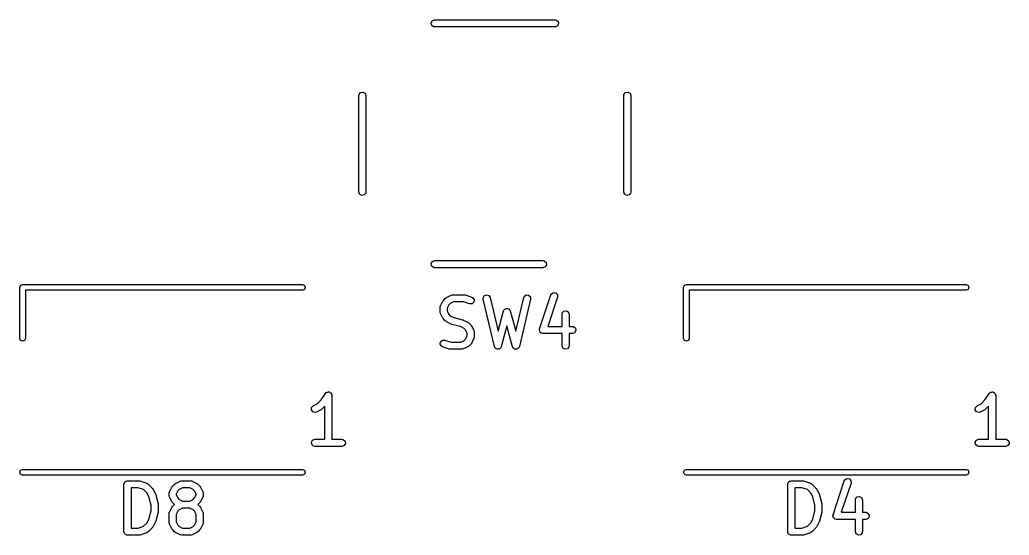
# Model space of a CAD drawing. Extents: x 1.69 to 7.16, y -5.84 to -4.17.
# Drawn here: x 4.763 to 5.585, y -5.838 to -5.41 of the extents above; entities that cross this region are included whole.
import ezdxf

# ---------------------------------------------------------------- set-up
doc = ezdxf.new("R2010")
doc.units = 0
doc.header["$MEASUREMENT"] = 0
doc.layers.add('BLACK', color=7, linetype='CONTINUOUS')

msp = doc.modelspace()

# ---------------------------------------------------------------- linework, layer by layer
at = {"layer": 'BLACK', "linetype": 'CONTINUOUS'}
for p, q in [((5.10497, -5.41201), (5.10598, -5.41026)), ((5.10532, -5.414), (5.10497, -5.41201)), ((5.10686, -5.41529), (5.10532, -5.414)), ((5.10598, -5.41026), (5.10787, -5.40957)), ((5.10787, -5.40957), (5.20787, -5.40957)), ((5.20787, -5.40957), (5.20888, -5.40975)), ((5.20888, -5.40975), (5.21043, -5.41104)), ((5.21078, -5.41303), (5.20977, -5.41478)), ((5.21043, -5.41104), (5.21078, -5.41303)), ((5.10787, -5.41547), (5.10686, -5.41529)), ((5.20787, -5.41547), (5.10787, -5.41547)), ((5.20977, -5.41478), (5.20787, -5.41547)), ((5.04492, -5.47252), (5.0451, -5.47151)), ((5.0451, -5.47151), (5.0464, -5.46996)), ((5.0464, -5.46996), (5.04839, -5.46961)), ((5.04839, -5.46961), (5.05014, -5.47062)), ((5.05014, -5.47062), (5.05083, -5.47252)), ((5.26492, -5.47252), (5.2651, -5.47151)), ((5.2651, -5.47151), (5.2664, -5.46996)), ((5.2664, -5.46996), (5.26839, -5.46961)), ((5.26839, -5.46961), (5.27014, -5.47062)), ((5.27014, -5.47062), (5.27083, -5.47252)), ((5.04492, -5.55252), (5.04492, -5.47252)), ((5.05083, -5.47252), (5.05083, -5.55252)), ((5.26492, -5.55252), (5.26492, -5.47252)), ((5.27083, -5.47252), (5.27083, -5.55252)), ((5.04561, -5.55442), (5.04492, -5.55252)), ((5.05065, -5.55353), (5.04935, -5.55508)), ((5.05083, -5.55252), (5.05065, -5.55353)), ((5.26561, -5.55442), (5.26492, -5.55252)), ((5.27065, -5.55353), (5.26935, -5.55508)), ((5.27083, -5.55252), (5.27065, -5.55353)), ((5.04736, -5.55543), (5.04561, -5.55442)), ((5.04935, -5.55508), (5.04736, -5.55543)), ((5.26736, -5.55543), (5.26561, -5.55442)), ((5.26935, -5.55508), (5.26736, -5.55543)), ((5.10497, -5.61201), (5.10598, -5.61026)), ((5.10598, -5.61026), (5.10787, -5.60957)), ((5.10787, -5.60957), (5.19787, -5.60957)), ((5.19787, -5.60957), (5.19888, -5.60975)), ((5.19888, -5.60975), (5.20043, -5.61104)), ((5.20043, -5.61104), (5.20078, -5.61303)), ((5.10532, -5.614), (5.10497, -5.61201)), ((5.10686, -5.61529), (5.10532, -5.614)), ((5.10787, -5.61547), (5.10686, -5.61529)), ((5.19787, -5.61547), (5.10787, -5.61547)), ((5.19977, -5.61478), (5.19787, -5.61547)), ((5.20078, -5.61303), (5.19977, -5.61478)), ((4.76339, -5.63189), (4.76408, -5.63022)), ((4.76339, -5.67421), (4.76339, -5.63189)), ((4.76408, -5.63022), (4.76575, -5.62953)), ((4.76575, -5.62953), (4.99803, -5.62953)), ((4.99803, -5.63425), (4.76811, -5.63425)), ((4.76811, -5.63425), (4.76811, -5.67421)), ((4.99803, -5.62953), (4.9997, -5.63022)), ((4.9997, -5.63356), (4.99803, -5.63425)), ((4.9997, -5.63022), (5.00039, -5.63189)), ((5.00039, -5.63189), (4.9997, -5.63356)), ((5.20493, -5.63725), (5.20665, -5.63619)), ((5.20665, -5.63619), (5.20865, -5.63649)), ((5.31457, -5.63189), (5.31526, -5.63022)), ((5.31457, -5.67421), (5.31457, -5.63189)), ((5.31526, -5.63022), (5.31693, -5.62953)), ((5.31693, -5.62953), (5.54921, -5.62953)), ((5.54921, -5.63425), (5.31929, -5.63425)), ((5.31929, -5.63425), (5.31929, -5.67421)), ((5.54921, -5.62953), (5.55088, -5.63022)), ((5.55088, -5.63356), (5.54921, -5.63425)), ((5.55088, -5.63022), (5.55157, -5.63189)), ((5.55157, -5.63189), (5.55088, -5.63356)), ((5.11274, -5.64714), (5.11461, -5.64339)), ((5.11461, -5.64339), (5.11514, -5.64268)), ((5.11514, -5.64268), (5.11517, -5.64262)), ((5.11517, -5.64262), (5.11704, -5.64075)), ((5.11704, -5.64075), (5.11777, -5.64024)), ((5.11777, -5.64024), (5.11781, -5.64019)), ((5.11781, -5.64019), (5.12156, -5.63832)), ((5.12358, -5.64391), (5.12088, -5.64526)), ((5.12156, -5.63832), (5.12254, -5.63803)), ((5.12254, -5.63803), (5.12271, -5.63807)), ((5.12271, -5.63807), (5.12288, -5.63801)), ((5.12288, -5.63801), (5.13225, -5.63801)), ((5.13177, -5.64391), (5.12358, -5.64391)), ((5.13694, -5.64564), (5.13177, -5.64391)), ((5.13225, -5.63801), (5.13312, -5.63816)), ((5.13312, -5.63816), (5.13319, -5.63816)), ((5.13319, -5.63816), (5.13881, -5.64003)), ((5.13881, -5.64003), (5.13971, -5.64052)), ((5.14047, -5.64424), (5.13896, -5.64558)), ((5.13971, -5.64052), (5.14077, -5.64224)), ((5.14077, -5.64224), (5.14047, -5.64424)), ((5.14807, -5.64062), (5.14897, -5.63881)), ((5.14813, -5.64164), (5.14807, -5.64062)), ((5.1575, -5.68101), (5.14813, -5.64164)), ((5.14897, -5.63881), (5.15083, -5.63801)), ((5.15083, -5.63801), (5.15276, -5.63859)), ((5.15276, -5.63859), (5.15387, -5.64028)), ((5.15387, -5.64028), (5.16054, -5.66826)), ((5.17521, -5.66826), (5.18187, -5.64028)), ((5.18762, -5.64164), (5.17825, -5.68101)), ((5.18187, -5.64028), (5.18228, -5.63933)), ((5.18228, -5.63933), (5.1839, -5.63813)), ((5.1839, -5.63813), (5.18592, -5.63825)), ((5.18592, -5.63825), (5.18739, -5.63964)), ((5.18739, -5.63964), (5.18762, -5.64164)), ((5.19507, -5.66627), (5.20444, -5.63815)), ((5.21005, -5.64002), (5.20197, -5.66425)), ((5.20444, -5.63815), (5.20493, -5.63725)), ((5.20865, -5.63649), (5.20999, -5.638)), ((5.20999, -5.638), (5.21005, -5.64002)), ((5.11243, -5.64846), (5.11261, -5.64745)), ((5.11243, -5.65221), (5.11243, -5.64846)), ((5.11249, -5.65237), (5.11243, -5.65221)), ((5.11245, -5.65255), (5.11249, -5.65237)), ((5.11274, -5.65353), (5.11245, -5.65255)), ((5.11261, -5.64745), (5.11272, -5.64731)), ((5.11272, -5.64731), (5.11274, -5.64714)), ((5.11968, -5.64646), (5.11833, -5.64916)), ((5.11833, -5.64916), (5.11833, -5.65151)), ((5.11833, -5.65151), (5.11968, -5.65421)), ((5.12088, -5.64526), (5.11968, -5.64646)), ((5.13896, -5.64558), (5.13694, -5.64564)), ((5.16054, -5.66826), (5.16502, -5.65145)), ((5.16502, -5.65145), (5.16545, -5.65052)), ((5.16545, -5.65052), (5.16567, -5.65036)), ((5.16567, -5.65036), (5.16579, -5.65012)), ((5.16579, -5.65012), (5.16648, -5.6498)), ((5.16648, -5.6498), (5.16711, -5.64936)), ((5.16711, -5.64936), (5.16738, -5.64938)), ((5.16738, -5.64938), (5.16762, -5.64927)), ((5.16762, -5.64927), (5.16836, -5.64947)), ((5.16836, -5.64947), (5.16912, -5.64953)), ((5.16912, -5.64953), (5.16931, -5.64972)), ((5.16931, -5.64972), (5.16957, -5.64979)), ((5.16957, -5.64979), (5.17001, -5.65042)), ((5.17001, -5.65042), (5.17055, -5.65096)), ((5.17055, -5.65096), (5.17057, -5.65123)), ((5.17057, -5.65123), (5.17073, -5.65145)), ((5.17073, -5.65145), (5.17521, -5.66826)), ((5.21384, -5.65307), (5.21514, -5.65153)), ((5.21514, -5.65153), (5.21713, -5.65118)), ((5.21713, -5.65118), (5.21888, -5.65219)), ((5.21888, -5.65219), (5.21957, -5.65408)), ((5.11461, -5.65728), (5.11274, -5.65353)), ((5.11466, -5.65732), (5.11461, -5.65728)), ((5.11517, -5.65805), (5.11466, -5.65732)), ((5.11704, -5.65992), (5.11517, -5.65805)), ((5.1171, -5.65995), (5.11704, -5.65992)), ((5.11781, -5.66047), (5.1171, -5.65995)), ((5.12156, -5.66235), (5.11781, -5.66047)), ((5.11968, -5.65421), (5.12088, -5.65541)), ((5.12088, -5.65541), (5.12391, -5.65692)), ((5.12391, -5.65692), (5.13109, -5.65872)), ((5.13109, -5.65872), (5.13156, -5.65893)), ((5.13156, -5.65893), (5.1317, -5.65894)), ((5.1317, -5.65894), (5.13545, -5.66082)), ((5.13545, -5.66082), (5.13616, -5.66134)), ((5.21367, -5.65408), (5.21384, -5.65307)), ((5.21367, -5.66425), (5.21367, -5.65408)), ((5.21957, -5.65408), (5.21957, -5.66425)), ((5.1217, -5.66236), (5.12156, -5.66235)), ((5.12216, -5.66257), (5.1217, -5.66236)), ((5.12935, -5.66437), (5.12216, -5.66257)), ((5.13238, -5.66588), (5.12935, -5.66437)), ((5.13358, -5.66708), (5.13238, -5.66588)), ((5.13492, -5.66978), (5.13358, -5.66708)), ((5.13616, -5.66134), (5.13622, -5.66137)), ((5.13622, -5.66137), (5.13809, -5.66324)), ((5.13809, -5.66324), (5.1386, -5.66397)), ((5.1386, -5.66397), (5.13864, -5.66401)), ((5.13864, -5.66401), (5.14052, -5.66776)), ((5.14052, -5.66776), (5.14081, -5.66874)), ((5.14081, -5.66874), (5.14077, -5.66892)), ((5.14077, -5.66892), (5.14083, -5.66908)), ((5.14083, -5.66908), (5.14083, -5.67283)), ((5.16787, -5.66367), (5.16323, -5.68109)), ((5.17252, -5.68109), (5.16787, -5.66367)), ((5.19496, -5.66669), (5.19508, -5.6665)), ((5.1951, -5.66749), (5.19496, -5.66669)), ((5.19508, -5.6665), (5.19507, -5.66627)), ((5.19512, -5.66829), (5.1951, -5.66749)), ((5.19527, -5.66846), (5.19512, -5.66829)), ((5.19531, -5.66868), (5.19527, -5.66846)), ((5.19593, -5.6692), (5.19531, -5.66868)), ((5.19646, -5.6698), (5.19593, -5.6692)), ((5.20197, -5.66425), (5.21367, -5.66425)), ((5.21957, -5.66425), (5.22224, -5.66425)), ((5.22224, -5.66425), (5.22325, -5.66443)), ((5.22325, -5.66443), (5.2248, -5.66573)), ((5.22515, -5.66772), (5.22414, -5.66947)), ((5.2248, -5.66573), (5.22515, -5.66772)), ((4.76408, -5.67588), (4.76339, -5.67421)), ((4.76575, -5.67657), (4.76408, -5.67588)), ((4.76742, -5.67588), (4.76575, -5.67657)), ((4.76811, -5.67421), (4.76742, -5.67588)), ((5.11249, -5.67905), (5.11278, -5.67705)), ((5.11278, -5.67705), (5.1143, -5.67571)), ((5.1143, -5.67571), (5.11631, -5.67565)), ((5.11631, -5.67565), (5.12148, -5.67738)), ((5.12148, -5.67738), (5.12968, -5.67738)), ((5.12968, -5.67738), (5.13238, -5.67603)), ((5.13238, -5.67603), (5.13358, -5.67483)), ((5.13358, -5.67483), (5.13492, -5.67213)), ((5.13492, -5.67213), (5.13492, -5.66978)), ((5.14052, -5.67415), (5.13864, -5.6779)), ((5.14054, -5.67398), (5.14052, -5.67415)), ((5.14065, -5.67384), (5.14054, -5.67398)), ((5.14083, -5.67283), (5.14065, -5.67384)), ((5.19669, -5.66984), (5.19646, -5.6698)), ((5.19686, -5.66998), (5.19669, -5.66984)), ((5.19787, -5.67016), (5.19686, -5.66998)), ((5.21367, -5.67016), (5.19787, -5.67016)), ((5.21367, -5.68033), (5.21367, -5.67016)), ((5.22224, -5.67016), (5.21957, -5.67016)), ((5.21957, -5.67016), (5.21957, -5.68033)), ((5.22414, -5.66947), (5.22224, -5.67016)), ((5.31526, -5.67588), (5.31457, -5.67421)), ((5.31693, -5.67657), (5.31526, -5.67588)), ((5.3186, -5.67588), (5.31693, -5.67657)), ((5.31929, -5.67421), (5.3186, -5.67588)), ((5.11355, -5.68077), (5.11249, -5.67905)), ((5.11445, -5.68126), (5.11355, -5.68077)), ((5.12007, -5.68313), (5.11445, -5.68126)), ((5.12014, -5.68313), (5.12007, -5.68313)), ((5.121, -5.68328), (5.12014, -5.68313)), ((5.13038, -5.68328), (5.121, -5.68328)), ((5.13054, -5.68322), (5.13038, -5.68328)), ((5.13072, -5.68326), (5.13054, -5.68322)), ((5.1317, -5.68297), (5.13072, -5.68326)), ((5.13545, -5.6811), (5.1317, -5.68297)), ((5.13549, -5.68105), (5.13545, -5.6811)), ((5.13622, -5.68054), (5.13549, -5.68105)), ((5.13809, -5.67867), (5.13622, -5.68054)), ((5.13812, -5.67861), (5.13809, -5.67867)), ((5.13864, -5.6779), (5.13812, -5.67861)), ((5.15767, -5.68127), (5.1575, -5.68101)), ((5.1577, -5.68158), (5.15767, -5.68127)), ((5.15821, -5.68209), (5.1577, -5.68158)), ((5.15861, -5.6827), (5.15821, -5.68209)), ((5.15891, -5.68279), (5.15861, -5.6827)), ((5.15913, -5.68301), (5.15891, -5.68279)), ((5.15985, -5.68307), (5.15913, -5.68301)), ((5.16055, -5.68328), (5.15985, -5.68307)), ((5.16083, -5.68315), (5.16055, -5.68328)), ((5.16114, -5.68318), (5.16083, -5.68315)), ((5.16174, -5.68276), (5.16114, -5.68318)), ((5.1624, -5.68248), (5.16174, -5.68276)), ((5.16254, -5.6822), (5.1624, -5.68248)), ((5.1628, -5.68202), (5.16254, -5.6822)), ((5.16323, -5.68109), (5.1628, -5.68202)), ((5.1727, -5.68134), (5.17252, -5.68109)), ((5.17273, -5.68165), (5.1727, -5.68134)), ((5.17326, -5.68215), (5.17273, -5.68165)), ((5.17368, -5.68275), (5.17326, -5.68215)), ((5.17398, -5.68283), (5.17368, -5.68275)), ((5.1742, -5.68304), (5.17398, -5.68283)), ((5.17493, -5.68308), (5.1742, -5.68304)), ((5.17563, -5.68327), (5.17493, -5.68308)), ((5.17591, -5.68314), (5.17563, -5.68327)), ((5.17622, -5.68316), (5.17591, -5.68314)), ((5.1768, -5.68273), (5.17622, -5.68316)), ((5.17746, -5.68242), (5.1768, -5.68273)), ((5.17759, -5.68214), (5.17746, -5.68242)), ((5.17784, -5.68196), (5.17759, -5.68214)), ((5.17825, -5.68101), (5.17784, -5.68196)), ((5.21436, -5.68223), (5.21367, -5.68033)), ((5.21611, -5.68324), (5.21436, -5.68223)), ((5.21809, -5.68289), (5.21611, -5.68324)), ((5.21939, -5.68134), (5.21809, -5.68289)), ((5.21957, -5.68033), (5.21939, -5.68134)), ((5.01044, -5.7285), (5.01364, -5.72529)), ((5.01364, -5.72529), (5.01723, -5.71991)), ((5.01723, -5.71991), (5.01794, -5.71917)), ((5.01794, -5.71917), (5.0181, -5.71912)), ((5.0181, -5.71912), (5.01821, -5.71899)), ((5.01821, -5.71899), (5.01905, -5.71884)), ((5.01905, -5.71884), (5.01988, -5.7186)), ((5.01988, -5.7186), (5.02003, -5.71867)), ((5.02003, -5.71867), (5.0202, -5.71864)), ((5.0202, -5.71864), (5.02094, -5.71907)), ((5.02094, -5.71907), (5.02172, -5.71942)), ((5.02172, -5.71942), (5.0218, -5.71957)), ((5.0218, -5.71957), (5.02195, -5.71965)), ((5.02195, -5.71965), (5.02224, -5.72046)), ((5.02224, -5.72046), (5.02262, -5.72123)), ((5.02262, -5.72123), (5.02258, -5.72139)), ((5.02258, -5.72139), (5.02264, -5.72155)), ((5.02264, -5.72155), (5.02264, -5.75797)), ((5.56162, -5.7285), (5.56482, -5.72529)), ((5.56482, -5.72529), (5.56841, -5.71991)), ((5.56841, -5.71991), (5.56912, -5.71917)), ((5.56912, -5.71917), (5.56928, -5.71912)), ((5.56928, -5.71912), (5.56939, -5.71899)), ((5.56939, -5.71899), (5.57023, -5.71884)), ((5.57023, -5.71884), (5.57106, -5.7186)), ((5.57106, -5.7186), (5.57121, -5.71867)), ((5.57121, -5.71867), (5.57138, -5.71864)), ((5.57138, -5.71864), (5.57212, -5.71907)), ((5.57212, -5.71907), (5.57291, -5.71942)), ((5.57291, -5.71942), (5.57298, -5.71957)), ((5.57298, -5.71957), (5.57313, -5.71965)), ((5.57313, -5.71965), (5.57342, -5.72046)), ((5.57342, -5.72046), (5.5738, -5.72123)), ((5.5738, -5.72123), (5.57376, -5.72139)), ((5.57376, -5.72139), (5.57382, -5.72155)), ((5.57382, -5.72155), (5.57382, -5.75797)), ((5.00561, -5.73364), (5.00573, -5.73162)), ((5.00681, -5.73526), (5.00561, -5.73364)), ((5.00573, -5.73162), (5.00712, -5.73016)), ((5.00712, -5.73016), (5.01044, -5.7285)), ((5.01351, -5.73357), (5.00976, -5.73544)), ((5.01355, -5.73352), (5.01351, -5.73357)), ((5.01427, -5.73301), (5.01355, -5.73352)), ((5.01673, -5.73055), (5.01427, -5.73301)), ((5.01673, -5.75797), (5.01673, -5.73055)), ((5.55679, -5.73364), (5.55691, -5.73162)), ((5.55799, -5.73526), (5.55679, -5.73364)), ((5.55691, -5.73162), (5.5583, -5.73016)), ((5.5583, -5.73016), (5.56162, -5.7285)), ((5.56469, -5.73357), (5.56094, -5.73544)), ((5.56473, -5.73352), (5.56469, -5.73357)), ((5.56545, -5.73301), (5.56473, -5.73352)), ((5.56791, -5.73055), (5.56545, -5.73301)), ((5.56791, -5.75797), (5.56791, -5.73055)), ((5.00877, -5.73573), (5.00681, -5.73526)), ((5.00976, -5.73544), (5.00877, -5.73573)), ((5.55996, -5.73573), (5.55799, -5.73526)), ((5.56094, -5.73544), (5.55996, -5.73573)), ((5.00553, -5.76041), (5.00654, -5.75866)), ((5.00654, -5.75866), (5.00844, -5.75797)), ((5.00844, -5.75797), (5.01673, -5.75797)), ((5.02264, -5.75797), (5.03093, -5.75797)), ((5.03093, -5.75797), (5.03194, -5.75815)), ((5.03194, -5.75815), (5.03349, -5.75944)), ((5.03349, -5.75944), (5.03384, -5.76143)), ((5.55671, -5.76041), (5.55772, -5.75866)), ((5.55772, -5.75866), (5.55962, -5.75797)), ((5.55962, -5.75797), (5.56791, -5.75797)), ((5.57382, -5.75797), (5.58211, -5.75797)), ((5.58211, -5.75797), (5.58312, -5.75815)), ((5.58312, -5.75815), (5.58467, -5.75944)), ((5.58467, -5.75944), (5.58502, -5.76143)), ((5.00588, -5.7624), (5.00553, -5.76041)), ((5.00743, -5.7637), (5.00588, -5.7624)), ((5.00844, -5.76387), (5.00743, -5.7637)), ((5.03093, -5.76387), (5.00844, -5.76387)), ((5.03283, -5.76318), (5.03093, -5.76387)), ((5.03384, -5.76143), (5.03283, -5.76318)), ((5.55706, -5.7624), (5.55671, -5.76041)), ((5.55861, -5.7637), (5.55706, -5.7624)), ((5.55962, -5.76387), (5.55861, -5.7637)), ((5.58211, -5.76387), (5.55962, -5.76387)), ((5.58401, -5.76318), (5.58211, -5.76387)), ((5.58502, -5.76143), (5.58401, -5.76318)), ((4.76339, -5.78543), (4.76408, -5.78376)), ((4.76408, -5.78376), (4.76575, -5.78307)), ((4.76575, -5.78307), (4.99803, -5.78307)), ((4.99803, -5.78307), (4.9997, -5.78376)), ((4.9997, -5.78376), (5.00039, -5.78543)), ((5.31457, -5.78543), (5.31526, -5.78376)), ((5.31526, -5.78376), (5.31693, -5.78307)), ((5.31693, -5.78307), (5.54921, -5.78307)), ((5.54921, -5.78307), (5.55088, -5.78376)), ((5.55088, -5.78376), (5.55157, -5.78543)), ((4.76408, -5.7871), (4.76339, -5.78543)), ((4.76575, -5.7878), (4.76408, -5.7871)), ((4.99803, -5.7878), (4.76575, -5.7878)), ((4.85211, -5.79268), (4.85283, -5.79242)), ((4.85283, -5.79242), (4.8622, -5.79242)), ((4.8622, -5.79242), (4.86307, -5.79257)), ((4.8965, -5.79273), (4.89749, -5.79244)), ((4.89749, -5.79244), (4.89766, -5.79248)), ((4.89766, -5.79248), (4.89783, -5.79242)), ((4.89783, -5.79242), (4.90532, -5.79242)), ((4.90532, -5.79242), (4.90633, -5.79259)), ((4.9997, -5.7871), (4.99803, -5.7878)), ((5.00039, -5.78543), (4.9997, -5.7871)), ((5.31526, -5.7871), (5.31457, -5.78543)), ((5.31693, -5.7878), (5.31526, -5.7871)), ((5.54921, -5.7878), (5.31693, -5.7878)), ((5.40329, -5.79268), (5.40401, -5.79242)), ((5.40401, -5.79242), (5.41339, -5.79242)), ((5.41339, -5.79242), (5.41426, -5.79257)), ((5.44808, -5.79256), (5.44857, -5.79166)), ((5.44857, -5.79166), (5.45029, -5.7906)), ((5.45029, -5.7906), (5.45229, -5.7909)), ((5.45229, -5.7909), (5.45363, -5.79241)), ((5.45363, -5.79241), (5.45368, -5.79443)), ((5.55088, -5.7871), (5.54921, -5.7878)), ((5.55157, -5.78543), (5.55088, -5.7871)), ((4.84988, -5.79537), (4.84995, -5.79499)), ((4.84988, -5.83474), (4.84988, -5.79537)), ((4.84992, -5.79486), (4.84999, -5.79474)), ((4.84995, -5.79499), (4.84992, -5.79486)), ((4.84999, -5.79474), (4.85006, -5.79436)), ((4.85006, -5.79436), (4.85055, -5.79377)), ((4.85055, -5.79377), (4.85093, -5.79311)), ((4.85093, -5.79311), (4.85118, -5.79302)), ((4.85118, -5.79302), (4.85135, -5.79281)), ((4.85135, -5.79281), (4.85211, -5.79268)), ((4.85578, -5.79832), (4.85578, -5.83179)), ((4.86173, -5.79832), (4.85578, -5.79832)), ((4.86623, -5.79982), (4.86173, -5.79832)), ((4.86307, -5.79257), (4.86314, -5.79257)), ((4.86314, -5.79257), (4.86876, -5.79444)), ((4.86915, -5.80274), (4.86623, -5.79982)), ((4.86876, -5.79444), (4.86966, -5.79493)), ((4.86966, -5.79493), (4.86976, -5.79508)), ((4.86976, -5.79508), (4.86992, -5.79516)), ((4.86992, -5.79516), (4.87367, -5.79891)), ((4.87367, -5.79891), (4.87417, -5.79963)), ((4.87417, -5.79963), (4.87422, -5.79967)), ((4.87422, -5.79967), (4.87609, -5.80342)), ((4.88769, -5.80155), (4.88956, -5.7978)), ((4.88956, -5.7978), (4.89009, -5.79709)), ((4.89009, -5.79709), (4.89011, -5.79703)), ((4.89011, -5.79703), (4.89199, -5.79516)), ((4.89199, -5.79516), (4.89271, -5.79465)), ((4.89271, -5.79465), (4.89276, -5.7946)), ((4.89276, -5.7946), (4.8965, -5.79273)), ((4.89582, -5.79967), (4.89463, -5.80087)), ((4.89852, -5.79832), (4.89582, -5.79967)), ((4.90463, -5.79832), (4.89852, -5.79832)), ((4.90732, -5.79967), (4.90463, -5.79832)), ((4.90633, -5.79259), (4.90647, -5.79271)), ((4.90647, -5.79271), (4.90664, -5.79273)), ((4.90664, -5.79273), (4.91039, -5.7946)), ((4.90852, -5.80087), (4.90732, -5.79967)), ((4.91039, -5.7946), (4.9111, -5.79513)), ((4.9111, -5.79513), (4.91116, -5.79516)), ((4.91116, -5.79516), (4.91304, -5.79703)), ((4.91304, -5.79703), (4.91354, -5.79775)), ((4.91354, -5.79775), (4.91359, -5.7978)), ((4.91359, -5.7978), (4.91546, -5.80155)), ((5.40106, -5.79537), (5.40113, -5.79499)), ((5.40106, -5.83474), (5.40106, -5.79537)), ((5.4011, -5.79486), (5.40117, -5.79474)), ((5.40113, -5.79499), (5.4011, -5.79486)), ((5.40117, -5.79474), (5.40124, -5.79436)), ((5.40124, -5.79436), (5.40173, -5.79377)), ((5.40173, -5.79377), (5.40211, -5.79311)), ((5.40211, -5.79311), (5.40236, -5.79302)), ((5.40236, -5.79302), (5.40254, -5.79281)), ((5.40254, -5.79281), (5.40329, -5.79268)), ((5.40696, -5.79832), (5.40696, -5.83179)), ((5.41291, -5.79832), (5.40696, -5.79832)), ((5.41742, -5.79982), (5.41291, -5.79832)), ((5.41426, -5.79257), (5.41432, -5.79257)), ((5.41432, -5.79257), (5.41994, -5.79444)), ((5.42033, -5.80274), (5.41742, -5.79982)), ((5.41994, -5.79444), (5.42085, -5.79493)), ((5.42085, -5.79493), (5.42094, -5.79508)), ((5.42094, -5.79508), (5.4211, -5.79516)), ((5.4211, -5.79516), (5.42485, -5.79891)), ((5.42485, -5.79891), (5.42535, -5.79963)), ((5.42535, -5.79963), (5.4254, -5.79967)), ((5.4254, -5.79967), (5.42728, -5.80342)), ((5.43871, -5.82068), (5.44808, -5.79256)), ((5.45368, -5.79443), (5.4456, -5.81866)), ((4.87067, -5.80577), (4.86915, -5.80274)), ((4.87238, -5.81261), (4.87067, -5.80577)), ((4.87609, -5.80342), (4.87624, -5.80391)), ((4.87624, -5.80391), (4.87632, -5.80403)), ((4.87632, -5.80403), (4.87819, -5.81153)), ((4.88737, -5.80287), (4.88755, -5.80186)), ((4.88737, -5.80474), (4.88737, -5.80287)), ((4.88743, -5.80491), (4.88737, -5.80474)), ((4.88739, -5.80508), (4.88743, -5.80491)), ((4.88769, -5.80606), (4.88739, -5.80508)), ((4.88755, -5.80186), (4.88766, -5.80172)), ((4.88766, -5.80172), (4.88769, -5.80155)), ((4.88956, -5.80981), (4.88769, -5.80606)), ((4.89463, -5.80087), (4.89328, -5.80357)), ((4.89328, -5.80357), (4.89328, -5.80405)), ((4.89328, -5.80405), (4.89463, -5.80674)), ((4.89463, -5.80674), (4.89582, -5.80794)), ((4.89582, -5.80794), (4.89852, -5.80929)), ((4.90463, -5.80929), (4.90732, -5.80794)), ((4.90732, -5.80794), (4.90852, -5.80674)), ((4.90987, -5.80357), (4.90852, -5.80087)), ((4.90852, -5.80674), (4.90987, -5.80405)), ((4.90987, -5.80405), (4.90987, -5.80357)), ((4.91546, -5.80606), (4.91359, -5.80981)), ((4.91546, -5.80155), (4.91576, -5.80253)), ((4.91548, -5.80589), (4.91546, -5.80606)), ((4.9156, -5.80575), (4.91548, -5.80589)), ((4.91578, -5.80474), (4.9156, -5.80575)), ((4.91576, -5.80253), (4.91572, -5.8027)), ((4.91572, -5.8027), (4.91578, -5.80287)), ((4.91578, -5.80287), (4.91578, -5.80474)), ((5.42185, -5.80577), (5.42033, -5.80274)), ((5.42356, -5.81261), (5.42185, -5.80577)), ((5.42728, -5.80342), (5.42742, -5.80391)), ((5.42742, -5.80391), (5.4275, -5.80403)), ((5.4275, -5.80403), (5.42937, -5.81153)), ((5.4573, -5.80849), (5.45748, -5.80748)), ((5.4573, -5.81866), (5.4573, -5.80849)), ((5.45748, -5.80748), (5.45878, -5.80594)), ((5.45878, -5.80594), (5.46077, -5.80558)), ((5.46077, -5.80558), (5.46252, -5.80659)), ((5.46252, -5.80659), (5.46321, -5.80849)), ((5.46321, -5.80849), (5.46321, -5.81866)), ((4.87238, -5.8175), (4.87238, -5.81261)), ((4.87819, -5.81153), (4.87823, -5.81211)), ((4.87823, -5.81211), (4.87828, -5.81224)), ((4.87828, -5.81224), (4.87828, -5.81787)), ((4.88769, -5.81842), (4.88956, -5.81467)), ((4.88961, -5.80986), (4.88956, -5.80981)), ((4.88956, -5.81467), (4.89009, -5.81396)), ((4.89011, -5.81058), (4.88961, -5.80986)), ((4.89009, -5.81396), (4.89011, -5.8139)), ((4.89177, -5.81224), (4.89011, -5.81058)), ((4.89011, -5.8139), (4.89177, -5.81224)), ((4.89582, -5.81654), (4.89463, -5.81774)), ((4.89852, -5.81519), (4.89582, -5.81654)), ((4.89852, -5.80929), (4.90463, -5.80929)), ((4.90463, -5.81519), (4.89852, -5.81519)), ((4.90732, -5.81654), (4.90463, -5.81519)), ((4.90852, -5.81774), (4.90732, -5.81654)), ((4.91304, -5.81058), (4.91137, -5.81224)), ((4.91137, -5.81224), (4.91304, -5.8139)), ((4.91306, -5.81052), (4.91304, -5.81058)), ((4.91304, -5.8139), (4.91354, -5.81463)), ((4.91359, -5.80981), (4.91306, -5.81052)), ((4.91354, -5.81463), (4.91359, -5.81467)), ((4.91359, -5.81467), (4.91546, -5.81842)), ((5.42356, -5.8175), (5.42356, -5.81261)), ((5.42937, -5.81153), (5.42942, -5.81211)), ((5.42942, -5.81211), (5.42946, -5.81224)), ((5.42946, -5.81224), (5.42946, -5.81787)), ((4.86915, -5.82737), (4.87067, -5.82433)), ((4.87067, -5.82433), (4.87238, -5.8175)), ((4.87819, -5.81858), (4.87632, -5.82608)), ((4.87828, -5.81787), (4.87818, -5.81845)), ((4.87818, -5.81845), (4.87819, -5.81858)), ((4.88737, -5.81974), (4.88755, -5.81873)), ((4.88737, -5.82724), (4.88737, -5.81974)), ((4.88755, -5.81873), (4.88766, -5.8186)), ((4.88766, -5.8186), (4.88769, -5.81842)), ((4.89463, -5.81774), (4.89328, -5.82044)), ((4.89328, -5.82044), (4.89328, -5.82654)), ((4.90987, -5.82044), (4.90852, -5.81774)), ((4.90987, -5.82654), (4.90987, -5.82044)), ((4.91546, -5.81842), (4.91576, -5.8194)), ((4.91576, -5.8194), (4.91572, -5.81958)), ((4.91572, -5.81958), (4.91578, -5.81974)), ((4.91578, -5.81974), (4.91578, -5.82724)), ((5.42033, -5.82737), (5.42185, -5.82433)), ((5.42185, -5.82433), (5.42356, -5.8175)), ((5.42937, -5.81858), (5.4275, -5.82608)), ((5.42946, -5.81787), (5.42936, -5.81845)), ((5.42936, -5.81845), (5.42937, -5.81858)), ((5.4386, -5.8211), (5.43871, -5.82091)), ((5.43874, -5.8219), (5.4386, -5.8211)), ((5.43871, -5.82091), (5.43871, -5.82068)), ((5.43876, -5.8227), (5.43874, -5.8219)), ((5.43891, -5.82287), (5.43876, -5.8227)), ((5.43895, -5.82309), (5.43891, -5.82287)), ((5.43957, -5.82361), (5.43895, -5.82309)), ((5.4401, -5.82421), (5.43957, -5.82361)), ((5.44032, -5.82425), (5.4401, -5.82421)), ((5.4405, -5.82439), (5.44032, -5.82425)), ((5.44151, -5.82457), (5.4405, -5.82439)), ((5.4573, -5.82457), (5.44151, -5.82457)), ((5.4456, -5.81866), (5.4573, -5.81866)), ((5.4573, -5.83474), (5.4573, -5.82457)), ((5.46321, -5.81866), (5.46588, -5.81866)), ((5.46588, -5.82457), (5.46321, -5.82457)), ((5.46321, -5.82457), (5.46321, -5.83474)), ((5.46588, -5.81866), (5.46689, -5.81884)), ((5.46778, -5.82388), (5.46588, -5.82457)), ((5.46689, -5.81884), (5.46844, -5.82014)), ((5.46879, -5.82213), (5.46778, -5.82388)), ((5.46844, -5.82014), (5.46879, -5.82213)), ((4.85578, -5.83179), (4.86173, -5.83179)), ((4.86173, -5.83179), (4.86623, -5.83028)), ((4.86623, -5.83028), (4.86915, -5.82737)), ((4.87367, -5.8312), (4.86992, -5.83495)), ((4.87369, -5.83114), (4.87367, -5.8312)), ((4.87422, -5.83044), (4.87369, -5.83114)), ((4.87609, -5.82669), (4.87422, -5.83044)), ((4.87611, -5.82655), (4.87609, -5.82669)), ((4.87632, -5.82608), (4.87611, -5.82655)), ((4.88743, -5.82741), (4.88737, -5.82724)), ((4.88739, -5.82758), (4.88743, -5.82741)), ((4.88769, -5.82856), (4.88739, -5.82758)), ((4.88956, -5.83231), (4.88769, -5.82856)), ((4.88961, -5.83235), (4.88956, -5.83231)), ((4.89011, -5.83308), (4.88961, -5.83235)), ((4.89199, -5.83495), (4.89011, -5.83308)), ((4.89328, -5.82654), (4.89463, -5.82924)), ((4.89463, -5.82924), (4.89582, -5.83044)), ((4.89582, -5.83044), (4.89852, -5.83179)), ((4.89852, -5.83179), (4.90463, -5.83179)), ((4.90463, -5.83179), (4.90732, -5.83044)), ((4.90732, -5.83044), (4.90852, -5.82924)), ((4.90852, -5.82924), (4.90987, -5.82654)), ((4.91304, -5.83308), (4.91116, -5.83495)), ((4.91306, -5.83302), (4.91304, -5.83308)), ((4.91359, -5.83231), (4.91306, -5.83302)), ((4.91546, -5.82856), (4.91359, -5.83231)), ((4.91548, -5.82839), (4.91546, -5.82856)), ((4.9156, -5.82825), (4.91548, -5.82839)), ((4.91578, -5.82724), (4.9156, -5.82825)), ((5.40696, -5.83179), (5.41291, -5.83179)), ((5.41291, -5.83179), (5.41742, -5.83028)), ((5.41742, -5.83028), (5.42033, -5.82737)), ((5.42485, -5.8312), (5.4211, -5.83495)), ((5.42487, -5.83114), (5.42485, -5.8312)), ((5.4254, -5.83044), (5.42487, -5.83114)), ((5.42728, -5.82669), (5.4254, -5.83044)), ((5.42729, -5.82655), (5.42728, -5.82669)), ((5.4275, -5.82608), (5.42729, -5.82655)), ((4.85014, -5.83546), (4.84988, -5.83474)), ((4.85027, -5.83622), (4.85014, -5.83546)), ((4.85048, -5.83639), (4.85027, -5.83622)), ((4.85057, -5.83664), (4.85048, -5.83639)), ((4.85123, -5.83702), (4.85057, -5.83664)), ((4.85182, -5.83751), (4.85123, -5.83702)), ((4.8522, -5.83758), (4.85182, -5.83751)), ((4.85232, -5.83765), (4.8522, -5.83758)), ((4.85245, -5.83762), (4.85232, -5.83765)), ((4.85283, -5.83769), (4.85245, -5.83762)), ((4.8622, -5.83769), (4.85283, -5.83769)), ((4.86227, -5.83767), (4.8622, -5.83769)), ((4.86314, -5.83754), (4.86227, -5.83767)), ((4.86876, -5.83567), (4.86314, -5.83754)), ((4.8689, -5.83556), (4.86876, -5.83567)), ((4.86908, -5.83554), (4.8689, -5.83556)), ((4.86992, -5.83495), (4.86908, -5.83554)), ((4.89205, -5.83498), (4.89199, -5.83495)), ((4.89276, -5.83551), (4.89205, -5.83498)), ((4.8965, -5.83738), (4.89276, -5.83551)), ((4.89668, -5.8374), (4.8965, -5.83738)), ((4.89682, -5.83751), (4.89668, -5.8374)), ((4.89783, -5.83769), (4.89682, -5.83751)), ((4.90532, -5.83769), (4.89783, -5.83769)), ((4.90549, -5.83763), (4.90532, -5.83769)), ((4.90566, -5.83767), (4.90549, -5.83763)), ((4.90664, -5.83738), (4.90566, -5.83767)), ((4.91039, -5.83551), (4.90664, -5.83738)), ((4.91044, -5.83546), (4.91039, -5.83551)), ((4.91116, -5.83495), (4.91044, -5.83546)), ((5.40132, -5.83546), (5.40106, -5.83474)), ((5.40145, -5.83622), (5.40132, -5.83546)), ((5.40166, -5.83639), (5.40145, -5.83622)), ((5.40175, -5.83664), (5.40166, -5.83639)), ((5.40241, -5.83702), (5.40175, -5.83664)), ((5.403, -5.83751), (5.40241, -5.83702)), ((5.40339, -5.83758), (5.403, -5.83751)), ((5.4035, -5.83765), (5.40339, -5.83758)), ((5.40363, -5.83762), (5.4035, -5.83765)), ((5.40401, -5.83769), (5.40363, -5.83762)), ((5.41339, -5.83769), (5.40401, -5.83769)), ((5.41345, -5.83767), (5.41339, -5.83769)), ((5.41432, -5.83754), (5.41345, -5.83767)), ((5.41994, -5.83567), (5.41432, -5.83754)), ((5.42008, -5.83556), (5.41994, -5.83567)), ((5.42026, -5.83554), (5.42008, -5.83556)), ((5.4211, -5.83495), (5.42026, -5.83554)), ((5.45799, -5.83664), (5.4573, -5.83474)), ((5.45974, -5.83765), (5.45799, -5.83664)), ((5.46173, -5.8373), (5.45974, -5.83765)), ((5.46303, -5.83575), (5.46173, -5.8373)), ((5.46321, -5.83474), (5.46303, -5.83575))]:
    msp.add_line(p, q, dxfattribs=at)

doc.saveas('drawing.dxf')
